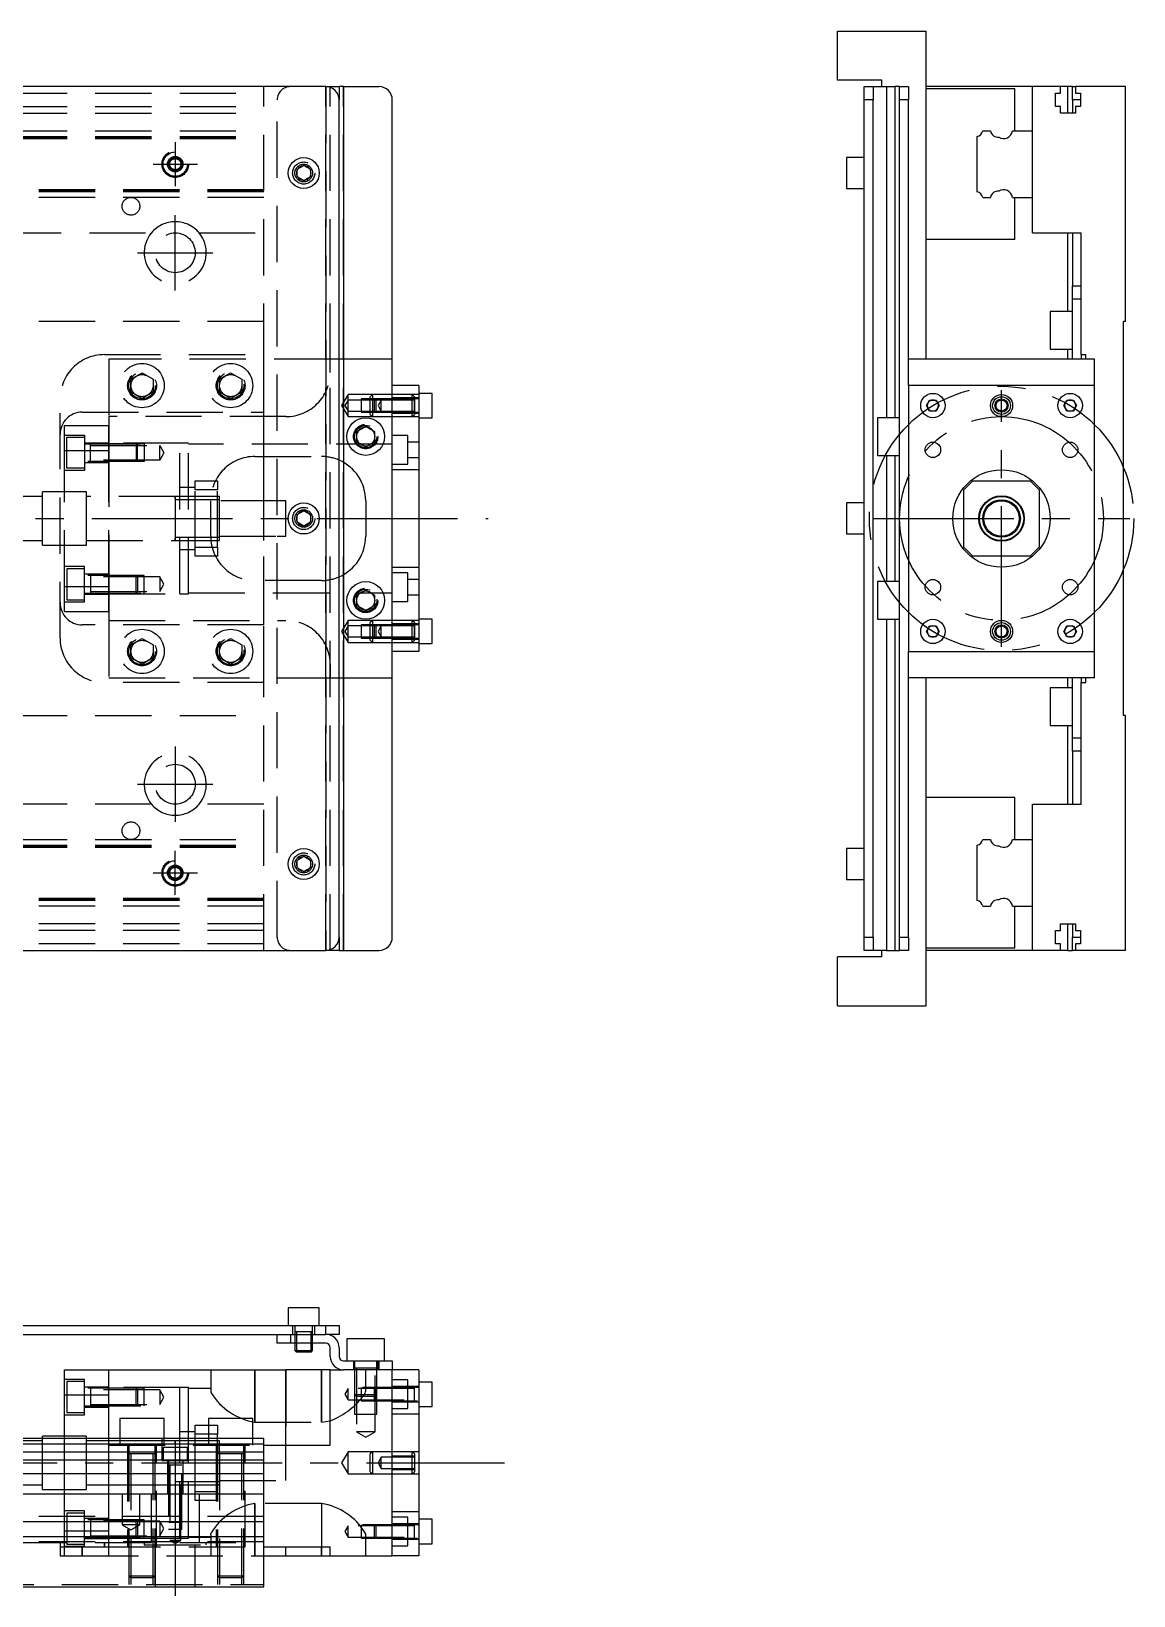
# Model space of a CAD drawing. Extents: x -28 to 613, y -275 to 112.
# Drawn here: x 364.5 to 613.4, y -243.2 to 110 of the extents above; entities that cross this region are included whole.
import ezdxf

# ---------------------------------------------------------------- set-up
doc = ezdxf.new("R2010")
doc.units = 0
doc.linetypes.add('CENTER', pattern=[50.8, 31.75, -6.35, 6.35, -6.35])
doc.linetypes.add('DASHED', pattern=[19.05, 12.7, -6.35])
doc.layers.get('0').update_dxf_attribs({"linetype": 'CONTINUOUS'})
doc.layers.add('CENTER', color=1, linetype='CENTER')

msp = doc.modelspace()

# ---------------------------------------------------------------- linework, layer by layer
at = {"color": 7, "linetype": 'CONTINUOUS'}
for p, q in [((546.53, 99), (546.53, 110)), ((546.53, 110), (566.53, 110)), ((566.53, 36), (566.53, 110)), ((556.53, 99), (546.53, 99)), ((556.53, 97.5), (556.53, 99)), ((431, 97.5), (3, 97.5)), ((431, 97.5), (434, 97.5)), ((434, 97.5), (434, 94.5)), ((435, 97.5), (434, 97.5)), ((435, 97.5), (435, -97.5)), ((435, 97.5), (443, 97.5)), ((552.53, 97.5), (554.53, 97.5)), ((552.53, 94.5), (552.53, 97.5)), ((554.53, 97.5), (557.53, 97.5)), ((554.53, 97.5), (554.53, 94.5)), ((557.53, 97.5), (557.53, 22.75)), ((557.53, 97.5), (559.53, 97.5)), ((559.53, 22.75), (559.53, 97.5)), ((560.53, 97.5), (559.53, 97.5)), ((560.53, 97.5), (562.53, 97.5)), ((560.53, 94.5), (560.53, 97.5)), ((562.53, 97.5), (562.53, 94.5)), ((590.53, 97.5), (566.53, 97.5)), ((586.53, 97), (566.53, 97)), ((586.53, 87.5), (586.53, 97)), ((590.53, 87.5), (590.53, 97.5)), ((596.83, 97.5), (590.53, 97.5)), ((595.68, 96), (596.83, 96)), ((595.68, 93), (595.68, 96)), ((598.53, 97.5), (596.83, 97.5)), ((596.83, 96), (596.83, 97.5)), ((598.53, 91.5), (598.53, 97.5)), ((599.53, 97.5), (598.53, 97.5)), ((599.53, 97.5), (600.23, 97.5)), ((599.53, 94.5), (599.53, 97.5)), ((600.23, 97.5), (600.23, 96)), ((611.53, 97.5), (600.23, 97.5)), ((600.23, 96), (601.38, 96)), ((601.38, 96), (601.38, 93)), ((611.53, 44.5), (611.53, 97.5)), ((434, -94.5), (434, 94.5)), ((446, -94.5), (446, 94.5)), ((554.53, 94.5), (552.53, 94.5)), ((552.53, -94.5), (552.53, 94.5)), ((554.53, -94.5), (554.53, 94.5)), ((560.53, -94.5), (560.53, 94.5)), ((562.53, 94.5), (560.53, 94.5)), ((562.53, 36), (562.53, 94.5)), ((596.83, 93), (595.68, 93)), ((596.83, 91.5), (596.83, 93)), ((601.38, 94.5), (599.53, 94.5)), ((599.53, 94.5), (599.53, 91.5)), ((600.23, 93), (600.23, 91.5)), ((601.38, 93), (600.23, 93)), ((600.23, 91.5), (596.83, 91.5)), ((578.03, 73.752272), (578.03, 86.247728)), ((579.282272, 87.5), (581.05668, 87.5)), ((586.007372, 87.5), (590.53, 87.5)), ((590.53, 72.5), (590.53, 87.5)), ((590.53, 72.5), (590.53, 87.5)), ((548.53, 81.5), (548.53, 78)), ((552.53, 81.5), (548.53, 81.5)), ((424.5, 78.866026), (426, 79.73205)), ((424.5, 77.133974), (424.5, 78.866026)), ((426, 79.73205), (427.5, 78.866026)), ((427.5, 78.866026), (427.5, 77.133974)), ((548.53, 78), (548.53, 74.5)), ((426, 76.26795), (424.5, 77.133974)), ((427.5, 77.133974), (426, 76.26795)), ((548.53, 74.5), (552.53, 74.5)), ((579.282272, 72.5), (581.05668, 72.5)), ((586.007372, 72.5), (590.53, 72.5)), ((586.53, 63), (586.53, 72.5)), ((590.53, 64.5), (590.53, 72.5)), ((590.53, 64.5), (601.53, 64.5)), ((598.53, 46.75), (598.53, 64.5)), ((599.53, 64.5), (599.53, 52.5)), ((601.53, 37), (601.53, 64.5)), ((586.53, 63), (566.53, 63)), ((599.53, 52.5), (601.53, 52.5)), ((599.53, 49.5), (599.53, 52.5)), ((601.53, 49.5), (599.53, 49.5)), ((599.53, 36), (599.53, 49.5)), ((594.53, 46.75), (594.53, 42.5)), ((599.53, 46.75), (594.53, 46.75)), ((594.53, 42.5), (594.53, 38.25)), ((611.03, -44.5), (611.03, 44.5)), ((611.53, 44.5), (611.03, 44.5)), ((446, -36), (446, 36)), ((562.53, 30), (562.53, 36)), ((604.53, 36), (562.53, 36)), ((562.53, 30), (562.53, 36)), ((594.53, 38.25), (599.53, 38.25)), ((598.53, 36), (598.53, 38.25)), ((601.53, 37), (602.53, 37)), ((601.53, 37), (601.53, 36)), ((602.53, 36), (602.53, 37)), ((604.53, 30), (604.53, 36)), ((452, 30), (446, 30)), ((452, 30), (452, -30)), ((562.53, 30), (562.53, -30)), ((604.53, 30), (562.53, 30)), ((604.53, -30), (604.53, 30)), ((455, 28.25), (452, 28.25)), ((455, 22.75), (455, 28.25)), ((566.586624, 25.5), (567.308312, 26.75)), ((567.308312, 24.25), (566.586624, 25.5)), ((567.308312, 26.75), (568.751688, 26.75)), ((568.751688, 26.75), (569.473376, 25.5)), ((569.473376, 25.5), (568.751688, 24.25)), ((597.586624, 25.5), (598.308312, 26.75)), ((598.308312, 24.25), (597.586624, 25.5)), ((598.308312, 26.75), (599.751688, 26.75)), ((599.751688, 26.75), (600.473376, 25.5)), ((600.473376, 25.5), (599.751688, 24.25)), ((451, 23.999994), (451, 24.00051)), ((452, 22.75), (455, 22.75)), ((555.53, 22.75), (555.53, 18.5)), ((560.53, 22.75), (555.53, 22.75)), ((568.751688, 24.25), (567.308312, 24.25)), ((599.751688, 24.25), (598.308312, 24.25)), ((438, 19.6547), (440, 20.809402)), ((438, 17.3453), (438, 19.6547)), ((440, 20.809402), (442, 19.6547)), ((442, 19.6547), (442, 17.3453)), ((555.53, 18.5), (555.53, 14.25)), ((440, 16.190598), (438, 17.3453)), ((442, 17.3453), (440, 16.190598)), ((555.53, 14.25), (560.53, 14.25)), ((557.53, 14.25), (557.53, -14.25)), ((559.53, -14.25), (559.53, 14.25)), ((577.03, 8.5), (575.03, 6.5)), ((577.03, 8.5), (590.03, 8.5)), ((592.03, 6.5), (590.03, 8.5)), ((575.03, -6.5), (575.03, 6.5)), ((592.03, 6.5), (592.03, -6.5)), ((424.5, 0.866026), (426, 1.73205)), ((424.5, -0.866026), (424.5, 0.866026)), ((426, 1.73205), (427.5, 0.866026)), ((427.5, 0.866026), (427.5, -0.866026)), ((548.53, 3.5), (548.53, 0)), ((552.53, 3.5), (548.53, 3.5)), ((548.53, 0), (548.53, -3.5)), ((426, -1.73205), (424.5, -0.866026)), ((427.5, -0.866026), (426, -1.73205)), ((548.53, -3.5), (552.53, -3.5)), ((575.03, -6.5), (577.03, -8.5)), ((590.03, -8.5), (592.03, -6.5)), ((590.03, -8.5), (577.03, -8.5)), ((438, -17.3453), (440, -16.190598)), ((438, -19.6547), (438, -17.3453)), ((440, -16.190598), (442, -17.3453)), ((442, -17.3453), (442, -19.6547)), ((555.53, -14.25), (555.53, -18.5)), ((560.53, -14.25), (555.53, -14.25)), ((440, -20.809402), (438, -19.6547)), ((442, -19.6547), (440, -20.809402)), ((555.53, -18.5), (555.53, -22.75)), ((455, -22.75), (452, -22.75)), ((455, -28.25), (455, -22.75)), ((555.53, -22.75), (560.53, -22.75)), ((557.53, -22.75), (557.53, -97.5)), ((559.53, -97.5), (559.53, -22.75)), ((566.586624, -25.5), (567.308312, -24.25)), ((567.308312, -24.25), (568.751688, -24.25)), ((568.751688, -24.25), (569.473376, -25.5)), ((597.586624, -25.5), (598.308312, -24.25)), ((598.308312, -24.25), (599.751688, -24.25)), ((599.751688, -24.25), (600.473376, -25.5)), ((451, -27.000006), (451, -26.99949)), ((452, -28.25), (455, -28.25)), ((567.308312, -26.75), (566.586624, -25.5)), ((568.751688, -26.75), (567.308312, -26.75)), ((569.473376, -25.5), (568.751688, -26.75)), ((598.308312, -26.75), (597.586624, -25.5)), ((599.751688, -26.75), (598.308312, -26.75)), ((600.473376, -25.5), (599.751688, -26.75)), ((452, -30), (446, -30)), ((562.53, -36), (562.53, -30)), ((562.53, -30), (604.53, -30)), ((562.53, -36), (562.53, -30)), ((604.53, -36), (604.53, -30)), ((562.53, -94.5), (562.53, -36)), ((604.53, -36), (562.53, -36)), ((566.53, -110), (566.53, -36)), ((594.53, -38.25), (594.53, -42.5)), ((599.53, -38.25), (594.53, -38.25)), ((598.53, -38.25), (598.53, -36)), ((599.53, -49.5), (599.53, -36)), ((601.53, -36), (601.53, -37)), ((601.53, -64.5), (601.53, -37)), ((601.53, -37), (602.53, -37)), ((602.53, -37), (602.53, -36)), ((594.53, -42.5), (594.53, -46.75)), ((611.53, -44.5), (611.03, -44.5)), ((611.53, -97.5), (611.53, -44.5)), ((594.53, -46.75), (599.53, -46.75)), ((598.53, -64.5), (598.53, -46.75)), ((599.53, -49.5), (601.53, -49.5)), ((599.53, -52.5), (599.53, -49.5)), ((601.53, -52.5), (599.53, -52.5)), ((599.53, -52.5), (599.53, -64.5)), ((586.53, -63), (566.53, -63)), ((586.53, -72.5), (586.53, -63)), ((590.53, -72.5), (590.53, -64.5)), ((590.53, -64.5), (601.53, -64.5)), ((578.03, -86.247728), (578.03, -73.752272)), ((579.282272, -72.5), (581.05668, -72.5)), ((586.007372, -72.5), (590.53, -72.5)), ((590.53, -87.5), (590.53, -72.5)), ((590.53, -87.5), (590.53, -72.5)), ((424.5, -77.133974), (426, -76.26795)), ((424.5, -78.866026), (424.5, -77.133974)), ((426, -76.26795), (427.5, -77.133974)), ((427.5, -77.133974), (427.5, -78.866026)), ((548.53, -74.5), (548.53, -78)), ((552.53, -74.5), (548.53, -74.5)), ((426, -79.73205), (424.5, -78.866026)), ((427.5, -78.866026), (426, -79.73205)), ((548.53, -78), (548.53, -81.5)), ((548.53, -81.5), (552.53, -81.5)), ((579.282272, -87.5), (581.05668, -87.5)), ((586.007372, -87.5), (590.53, -87.5)), ((586.53, -97), (586.53, -87.5)), ((590.53, -97.5), (590.53, -87.5)), ((596.83, -91.5), (600.23, -91.5)), ((596.83, -93), (596.83, -91.5)), ((598.53, -97.5), (598.53, -91.5)), ((599.53, -91.5), (599.53, -94.5)), ((600.23, -91.5), (600.23, -93)), ((434, -94.5), (434, -97.5)), ((552.53, -94.5), (554.53, -94.5)), ((552.53, -97.5), (552.53, -94.5)), ((554.53, -94.5), (554.53, -97.5)), ((560.53, -94.5), (562.53, -94.5)), ((560.53, -97.5), (560.53, -94.5)), ((562.53, -94.5), (562.53, -97.5)), ((595.68, -93), (596.83, -93)), ((595.68, -96), (595.68, -93)), ((599.53, -94.5), (601.38, -94.5)), ((599.53, -97.5), (599.53, -94.5)), ((600.23, -93), (601.38, -93)), ((601.38, -93), (601.38, -96)), ((3, -97.5), (431, -97.5)), ((434, -97.5), (431, -97.5)), ((434, -97.5), (435, -97.5)), ((435, -97.5), (443, -97.5)), ((554.53, -97.5), (552.53, -97.5)), ((557.53, -97.5), (554.53, -97.5)), ((556.53, -99), (556.53, -97.5)), ((557.53, -97.5), (559.53, -97.5)), ((559.53, -97.5), (560.53, -97.5)), ((562.53, -97.5), (560.53, -97.5)), ((586.53, -97), (566.53, -97)), ((590.53, -97.5), (566.53, -97.5)), ((596.83, -97.5), (590.53, -97.5)), ((596.83, -96), (595.68, -96)), ((596.83, -97.5), (596.83, -96)), ((598.53, -97.5), (596.83, -97.5)), ((598.53, -97.5), (599.53, -97.5)), ((600.23, -97.5), (599.53, -97.5)), ((600.23, -96), (600.23, -97.5)), ((601.38, -96), (600.23, -96)), ((611.53, -97.5), (600.23, -97.5)), ((546.53, -110), (546.53, -99)), ((556.53, -99), (546.53, -99)), ((546.53, -110), (566.53, -110)), ((429.5, -178.21), (422.5, -178.21)), ((422.5, -178.21), (422.5, -182.21)), ((429.5, -182.21), (429.5, -178.21)), ((292, -182.21), (431, -182.21)), ((431, -184.21), (431, -182.21)), ((431, -182.21), (434, -182.21)), ((434, -182.21), (434, -184.21)), ((292, -184.21), (423, -184.21)), ((420, -186.21), (420, -184.21)), ((423, -186.21), (420, -186.21)), ((423, -184.21), (423, -186.21)), ((423, -184.21), (431, -184.21)), ((423, -184.21), (431, -184.21)), ((431, -186.21), (423, -186.21)), ((424, -186.21), (424, -187.86)), ((424.35, -186.21), (424.35, -188.21)), ((427.65, -188.21), (427.65, -186.21)), ((428, -187.86), (428, -186.21)), ((434, -184.21), (431, -184.21)), ((444.25, -185.21), (435.75, -185.21)), ((435.75, -185.21), (435.75, -190.21)), ((444.25, -190.21), (444.25, -185.21)), ((424, -187.86), (428, -187.86)), ((424, -187.86), (424.35, -188.21)), ((427.65, -188.21), (424.35, -188.21)), ((427.65, -188.21), (428, -187.86)), ((432, -189.21), (432, -187.21)), ((434, -187.21), (434, -189.21)), ((435, -190.21), (443, -190.21)), ((443, -192.21), (443, -190.21)), ((443, -190.21), (446, -190.21)), ((446, -190.21), (446, -192.21)), ((372, -197.88029), (372, -192.21)), ((372, -192.21), (382, -192.21)), ((382, -192.21), (422, -192.21)), ((382, -207.71), (382, -192.21)), ((422, -209.21), (422, -192.21)), ((432, -192.21), (422, -192.21)), ((432, -209.21), (432, -192.21)), ((432, -192.21), (435, -192.21)), ((443, -192.21), (435, -192.21)), ((446, -192.21), (443, -192.21)), ((452, -192.21), (446, -192.21)), ((446, -234.21), (446, -192.21)), ((452, -192.21), (452, -234.21)), ((455, -194.96), (452, -194.96)), ((455, -200.46), (455, -194.96)), ((372, -207.71), (372, -197.88029)), ((372, -197.88029), (382, -197.88029)), ((452, -200.46), (455, -200.46)), ((394.5, -203.21), (384.5, -203.21)), ((384.5, -203.21), (384.5, -207.71)), ((394.5, -207.71), (394.5, -203.21)), ((414.5, -203.21), (404.5, -203.21)), ((404.5, -203.21), (404.5, -207.71)), ((414.5, -207.71), (414.5, -203.21)), ((417, -207.71), (285.5, -207.71)), ((367, -207.71), (367, -207.21)), ((372, -207.21), (367, -207.21)), ((397, -208.209994), (397, -209.21)), ((417, -241.21), (417, -207.71)), ((417, -208.962272), (285.5, -208.962272)), ((285.5, -210.73668), (417, -210.73668)), ((398, -208.96), (397, -208.96)), ((397, -209.21), (397, -209.71)), ((397, -209.71), (397, -212.71)), ((401.5, -208.96), (398, -208.96)), ((404.5, -208.96), (401.5, -208.96)), ((406.5, -208.96), (404.5, -208.96)), ((407, -208.96), (406.5, -208.96)), ((417, -209.21), (432, -209.21)), ((417, -212.633076), (285.5, -212.633076)), ((397, -212.71), (397, -213.410038)), ((397, -213.410038), (397, -218.210006)), ((417, -215.687372), (285.5, -215.687372)), ((397, -217.46), (407, -217.46)), ((17, -220.21), (417, -220.21)), ((455, -225.96), (452, -225.96)), ((455, -231.46), (455, -225.96)), ((417, -226.51), (17, -226.51)), ((417, -229.91), (17, -229.91)), ((417, -232.21), (432, -232.21)), ((422, -234.21), (422, -232.21)), ((432, -234.21), (432, -232.21)), ((452, -231.46), (455, -231.46)), ((417, -234.21), (422, -234.21)), ((422, -234.21), (432, -234.21)), ((432, -234.21), (446, -234.21)), ((452, -234.21), (446, -234.21)), ((17, -241.21), (417, -241.21))]:
    msp.add_line(p, q, dxfattribs=at)
at = {"color": 3, "linetype": 'DASHED'}
for p, q in [((17, 96), (417, 96)), ((417, -97.5), (417, 97.5)), ((431, -97.5), (431, 97.5)), ((431, 97.5), (431, -97.5)), ((432, -97.5), (432, 97.5)), ((435, -97.5), (435, 97.5)), ((17, 93), (417, 93)), ((420, -94.5), (420, 94.5)), ((17, 91.5), (417, 91.5)), ((17, 87.5), (417, 87.5)), ((17, 86.247728), (417, 86.247728)), ((17, 86.1147), (417, 86.1147)), ((17, 86.1), (417, 86.1)), ((17, 85.8), (417, 85.8)), ((395.75, 80.721688), (397, 81.443376)), ((397, 81.443376), (398.25, 80.721688)), ((395.75, 79.278312), (395.75, 80.721688)), ((397, 78.556624), (395.75, 79.278312)), ((398.25, 79.278312), (397, 78.556624)), ((398.25, 80.721688), (398.25, 79.278312)), ((398.477374, 80.25955), (398.5, 80)), ((427.973226, 78.326156), (428, 78)), ((417, 74.2), (17, 74.2)), ((417, 73.9), (17, 73.9)), ((417, 73.8853), (17, 73.8853)), ((417, 73.752272), (17, 73.752272)), ((417, 72.5), (17, 72.5)), ((282.361902, 64.5), (391.638098, 64.5)), ((402.361902, 64.5), (417, 64.5)), ((417, 44.5), (17, 44.5)), ((381, 37), (417, 37)), ((382, 36), (382, 23)), ((432, 36), (382, 36)), ((417, 24), (417, 37)), ((434, 36), (432, 36)), ((432, 33), (432, 36)), ((446, 36), (434, 36)), ((387, 31.443376), (389.5, 32.886752)), ((389.5, 32.886752), (392, 31.443376)), ((407, 31.443376), (409.5, 32.886752)), ((409.5, 32.886752), (412, 31.443376)), ((386.5, 30), (386.520026, 30.346056)), ((387, 28.556624), (387, 31.443376)), ((389.5, 27.113248), (387, 28.556624)), ((392, 28.556624), (389.5, 27.113248)), ((392, 31.443376), (392, 28.556624)), ((407, 28.556624), (407, 31.443376)), ((409.5, 27.113248), (407, 28.556624)), ((412, 28.556624), (409.5, 27.113248)), ((412, 31.443376), (412, 28.556624)), ((412.477798, 30.364306), (412.5, 30)), ((371, -27), (371, 27)), ((436, 28), (434.556624, 25.5)), ((434.556624, 25.5), (436, 23)), ((436, 26.75), (435.278312, 25.5)), ((435.278312, 25.5), (436, 24.25)), ((436, 26.75), (436, 28)), ((441.5, 28), (436, 28)), ((436, 24.25), (436, 26.75)), ((439, 26.75), (436, 26.75)), ((439, 26.999994), (439, 24.000006)), ((442.249994, 26.999994), (439, 26.999994)), ((442, 26.75), (439, 26.75)), ((441.5, 28), (441, 27.5)), ((441, 26.999994), (441, 27.5)), ((441, 24.000006), (441, 26.999994)), ((441.5, 28), (441.5, 26.999994)), ((446, 28), (441.5, 28)), ((441.5, 26.999994), (441.5, 24.000006)), ((442.25, 27), (442, 26.75)), ((442, 24.25), (442, 26.75)), ((446, 26.75), (442, 26.75)), ((446, 26.999994), (442.249994, 26.999994)), ((442.25, 27), (442.25, 24)), ((446, 27), (442.25, 27)), ((443.5, 26.75), (442.778312, 25.5)), ((442.778312, 25.5), (443.5, 24.25)), ((443.5, 24.25), (443.5, 26.75)), ((450.5, 28), (446, 28)), ((452, 27.25), (446, 27.25)), ((451, 27), (446, 27)), ((451, 26.75), (446, 26.75)), ((450.5, 27), (450.5, 28)), ((451, 27.5), (450.5, 28)), ((452, 28), (450.5, 28)), ((450.5, 26.75), (450.5, 27)), ((450.5, 24.25), (450.5, 26.75)), ((451, 27), (450.995, 27)), ((451, 27.5), (451, 27.140536)), ((451, 27.140536), (451, 27)), ((451, 26.875392), (451, 27)), ((451, 27), (451, 26.875392)), ((452, 27), (451, 27)), ((451.005, 27), (451, 27)), ((451, 24.124608), (451, 26.875392)), ((451, 26.875392), (451, 25.498804)), ((451, 25.498804), (451, 24.124608)), ((376, 24), (417, 24)), ((422, 23), (382, 23)), ((382, 23), (382, 15.32971)), ((417, 4), (417, 24)), ((436, 23), (436, 24.25)), ((436, 24.25), (439, 24.25)), ((436, 23), (441.5, 23)), ((439, 24.25), (442, 24.25)), ((439, 24.000006), (442.249994, 24.000006)), ((441, 23.5), (441, 24.000006)), ((441, 23.5), (441.5, 23)), ((441.5, 24.000006), (441.5, 23)), ((441.5, 23), (446, 23)), ((442, 24.25), (446, 24.25)), ((442, 24.25), (442.25, 24)), ((442.249994, 24.000006), (446, 24.000006)), ((442.25, 24), (446, 24)), ((446, 24.25), (451, 24.25)), ((446, 24), (451, 24)), ((446, 23.75), (452, 23.75)), ((446, 23), (450.5, 23)), ((450.5, 24), (450.5, 24.25)), ((450.5, 23), (450.5, 24)), ((450.5, 23), (451, 23.5)), ((450.5, 23), (452, 23)), ((450.995, 24), (451, 24)), ((451, 24), (451, 24.124608)), ((451, 24.124608), (451, 24)), ((451, 24), (451, 23.859464)), ((451, 24), (452, 24)), ((451, 24), (451.005, 24)), ((451, 23.859464), (451, 23.5)), ((372, 21), (382, 21)), ((372, 15.32971), (372, 21)), ((372, 18.849242), (376.5, 18.849242)), ((372.5, 11.349242), (372.5, 18.349242)), ((372.5, 18.349242), (376.5, 18.349242)), ((376.5, 18.849242), (376.5, 10.849242)), ((382, 15.32971), (382, 21)), ((437.5, 18.5), (437.52689, 18.865682)), ((449.5, 18.75), (446, 18.75)), ((449.5, 12.25), (449.5, 18.75)), ((372, 15.32971), (382, 15.32971)), ((372, -15.32971), (372, 15.32971)), ((376.5, 17.099242), (382, 17.099242)), ((376.5, 16.849238), (390, 16.849238)), ((377.9, 12.849238), (377.9, 16.849248)), ((377.9, 16.499242), (393.5, 16.499242)), ((398, 17), (382, 17)), ((398, 17), (382, 17)), ((388.15, 16.849238), (382, 16.849238)), ((382, -15.32971), (382, 15.32971)), ((382, 15.32971), (382, -15.32971)), ((388.15, 16.849242), (388.15, 12.849242)), ((388.15, 16.849242), (388.5, 16.499242)), ((390, 16.849238), (388.15, 16.849238)), ((388.5, 13.199242), (388.5, 16.499242)), ((390, 16.849238), (390, 12.849248)), ((393.5, 13.199242), (393.5, 16.499242)), ((393.5, 16.499242), (394.452628, 14.849242)), ((394.452628, 14.849242), (393.5, 13.199242)), ((398, -17), (398, 17)), ((400, 17), (398, 17)), ((400, -17), (400, 17)), ((446, 16.75), (400, 16.75)), ((452, 17.25), (449.5, 17.25)), ((376.5, 10.849242), (372, 10.849242)), ((376.5, 11.349242), (372.5, 11.349242)), ((390, 12.849248), (376.5, 12.849248)), ((382, 12.599242), (376.5, 12.599242)), ((393.5, 13.199242), (377.9, 13.199242)), ((388.5, 13.199242), (388.15, 12.849242)), ((415, 14), (430, 14)), ((446, 12.25), (449.5, 12.25)), ((452, 11), (446, 11)), ((449.5, 13.75), (452, 13.75)), ((401.5, 8.5), (406.5, 8.5)), ((401.5, 6.5), (401.5, 8.5)), ((406.5, 8.5), (406.5, 6.5)), ((367, 5), (362, 5)), ((367, -6), (367, 6)), ((377, 6), (367, 6)), ((377, -6), (377, 6)), ((377, -6), (377, 6)), ((397.005, 5), (377, 5)), ((396.995, 5), (377, 5)), ((406.5, 5), (396.995, 5)), ((397.005, 5), (396.995, 5)), ((397, 5.000006), (397, -5.000006)), ((397, 5.000006), (397, -5.000006)), ((397, 4.43509), (397, 5)), ((397, 5), (397, 4.435078)), ((397, 4.435078), (397, -4.43509)), ((407, 4.25), (397, 4.25)), ((406.5, 5), (397.005, 5)), ((401.5, 7), (398, 7)), ((406.5, 6.5), (401.5, 6.5)), ((401.5, -6.5), (401.5, 6.5)), ((405, -4), (405, 4)), ((406.5, -6.5), (406.5, 6.5)), ((407, 5), (406.5, 5)), ((407, -5), (407, 5)), ((420, 4), (407, 4)), ((417, -4), (417, 4)), ((422, 4), (420, 4)), ((422, -4), (422, 4)), ((440, 4), (440, -4)), ((427.973226, 0.326156), (428, 0)), ((362, -5), (367, -5)), ((367, -6), (377, -6)), ((377, -5), (397.005, -5)), ((377, -5), (396.995, -5)), ((396.995, -5), (406.5, -5)), ((396.995, -5), (397.005, -5)), ((397, -4.25), (407, -4.25)), ((397, -5), (397, -4.435078)), ((397, -4.43509), (397, -5)), ((397.005, -5), (406.5, -5)), ((398, -7), (401.5, -7)), ((401.5, -6.5), (406.5, -6.5)), ((401.5, -8.5), (401.5, -6.5)), ((406.5, -5), (407, -5)), ((406.5, -6.5), (406.5, -8.5)), ((407, -4), (420, -4)), ((417, -24), (417, -4)), ((420, -4), (422, -4)), ((406.5, -8.5), (401.5, -8.5)), ((376.5, -10.849242), (372, -10.849242)), ((372.5, -11.349242), (372.5, -18.349242)), ((376.5, -11.349242), (372.5, -11.349242)), ((376.5, -18.849242), (376.5, -10.849242)), ((382, -12.599242), (376.5, -12.599242)), ((390, -12.849248), (376.5, -12.849248)), ((377.9, -12.849238), (377.9, -16.849248)), ((393.5, -13.199242), (377.9, -13.199242)), ((388.15, -16.849242), (388.15, -12.849242)), ((388.5, -13.199242), (388.15, -12.849242)), ((388.5, -13.199242), (388.5, -16.499242)), ((390, -16.849238), (390, -12.849248)), ((393.5, -13.199242), (393.5, -16.499242)), ((394.452628, -14.849242), (393.5, -13.199242)), ((430, -14), (415, -14)), ((446, -11), (452, -11)), ((449.5, -12.25), (446, -12.25)), ((449.5, -18.75), (449.5, -12.25)), ((452, -13.75), (449.5, -13.75)), ((372, -15.32971), (382, -15.32971)), ((372, -21), (372, -15.32971)), ((376.5, -16.849238), (390, -16.849238)), ((376.5, -17.099242), (382, -17.099242)), ((377.9, -16.499242), (393.5, -16.499242)), ((382, -21), (382, -15.32971)), ((382, -15.32971), (382, -23)), ((382, -17), (398, -17)), ((382, -17), (398, -17)), ((388.15, -16.849242), (388.5, -16.499242)), ((393.5, -16.499242), (394.452628, -14.849242)), ((398, -17), (400, -17)), ((400, -16.75), (446, -16.75)), ((449.5, -17.25), (452, -17.25)), ((372, -18.849242), (376.5, -18.849242)), ((372, -21), (382, -21)), ((372.5, -18.349242), (376.5, -18.349242)), ((442.483582, -18.213962), (442.5, -18.5)), ((446, -18.75), (449.5, -18.75)), ((417, -24), (376, -24)), ((382, -23), (422, -23)), ((382, -23), (382, -36)), ((417, -37), (417, -24)), ((436, -23), (434.556624, -25.5)), ((436, -24.25), (435.278312, -25.5)), ((436, -24.25), (436, -23)), ((441.5, -23), (436, -23)), ((436, -26.75), (436, -24.25)), ((439, -24.25), (436, -24.25)), ((439, -24.000006), (439, -26.999994)), ((442.249994, -24.000006), (439, -24.000006)), ((442, -24.25), (439, -24.25)), ((441.5, -23), (441, -23.5)), ((441, -24.000006), (441, -23.5)), ((441, -26.999994), (441, -24.000006)), ((441.5, -23), (441.5, -24.000006)), ((446, -23), (441.5, -23)), ((441.5, -24.000006), (441.5, -26.999994)), ((442.25, -24), (442, -24.25)), ((442, -26.75), (442, -24.25)), ((446, -24.25), (442, -24.25)), ((446, -24.000006), (442.249994, -24.000006)), ((442.25, -24), (442.25, -27)), ((446, -24), (442.25, -24)), ((443.5, -24.25), (442.778312, -25.5)), ((443.5, -26.75), (443.5, -24.25)), ((450.5, -23), (446, -23)), ((452, -23.75), (446, -23.75)), ((451, -24), (446, -24)), ((451, -24.25), (446, -24.25)), ((450.5, -24), (450.5, -23)), ((451, -23.5), (450.5, -23)), ((452, -23), (450.5, -23)), ((450.5, -24.25), (450.5, -24)), ((450.5, -26.75), (450.5, -24.25)), ((451, -24), (450.995, -24)), ((451, -23.5), (451, -23.859464)), ((451, -23.859464), (451, -24)), ((451, -24.124608), (451, -24)), ((451, -24), (451, -24.124608)), ((451.005, -24), (451, -24)), ((452, -24), (451, -24)), ((451, -26.875392), (451, -24.124608)), ((451, -24.124608), (451, -25.501196)), ((387, -28.556624), (389.5, -27.113248)), ((389.5, -27.113248), (392, -28.556624)), ((407, -28.556624), (409.5, -27.113248)), ((409.5, -27.113248), (412, -28.556624)), ((434.556624, -25.5), (436, -28)), ((435.278312, -25.5), (436, -26.75)), ((436, -28), (436, -26.75)), ((436, -26.75), (439, -26.75)), ((436, -28), (441.5, -28)), ((439, -26.75), (442, -26.75)), ((439, -26.999994), (442.249994, -26.999994)), ((441, -27.5), (441, -26.999994)), ((441, -27.5), (441.5, -28)), ((441.5, -26.999994), (441.5, -28)), ((441.5, -28), (446, -28)), ((442, -26.75), (446, -26.75)), ((442, -26.75), (442.25, -27)), ((442.249994, -26.999994), (446, -26.999994)), ((442.25, -27), (446, -27)), ((442.778312, -25.5), (443.5, -26.75)), ((446, -26.75), (451, -26.75)), ((446, -27), (451, -27)), ((446, -27.25), (452, -27.25)), ((446, -28), (450.5, -28)), ((450.5, -27), (450.5, -26.75)), ((450.5, -28), (450.5, -27)), ((450.5, -28), (451, -27.5)), ((450.5, -28), (452, -28)), ((450.995, -27), (451, -27)), ((451, -25.501196), (451, -26.875392)), ((451, -27), (451, -26.875392)), ((451, -26.875392), (451, -27)), ((451, -27), (451, -27.140536)), ((451, -27), (451.005, -27)), ((451, -27), (452, -27)), ((451, -27.140536), (451, -27.5)), ((386.5, -30), (386.520026, -29.653944)), ((387, -31.443376), (387, -28.556624)), ((389.5, -32.886752), (387, -31.443376)), ((392, -31.443376), (389.5, -32.886752)), ((392, -28.556624), (392, -31.443376)), ((407, -31.443376), (407, -28.556624)), ((409.5, -32.886752), (407, -31.443376)), ((412, -31.443376), (409.5, -32.886752)), ((412, -28.556624), (412, -31.443376)), ((412.477798, -29.635694), (412.5, -30)), ((432, -33), (432, -36)), ((417, -37), (381, -37)), ((382, -36), (432, -36)), ((432, -36), (434, -36)), ((434, -36), (446, -36)), ((17, -44.5), (417, -44.5)), ((391.638098, -64.5), (282.361902, -64.5)), ((417, -64.5), (402.361902, -64.5)), ((17, -72.5), (417, -72.5)), ((17, -73.752272), (417, -73.752272)), ((17, -73.8853), (417, -73.8853)), ((17, -73.9), (417, -73.9)), ((417, -73.752272), (417, -72.5)), ((17, -74.2), (417, -74.2)), ((427.973226, -77.673844), (428, -78)), ((395.5, -80), (395.516134, -79.78059)), ((395.75, -79.278312), (397, -78.556624)), ((395.75, -80.721688), (395.75, -79.278312)), ((397, -81.443376), (395.75, -80.721688)), ((397, -78.556624), (398.25, -79.278312)), ((398.25, -80.721688), (397, -81.443376)), ((398.25, -79.278312), (398.25, -80.721688)), ((417, -85.8), (17, -85.8)), ((417, -86.1), (17, -86.1)), ((417, -86.1147), (17, -86.1147)), ((417, -86.247728), (17, -86.247728)), ((417, -87.5), (17, -87.5)), ((417, -91.5), (17, -91.5)), ((417, -93), (17, -93)), ((417, -96), (17, -96)), ((423.5, -182.21), (423.5, -184.21)), ((428.000006, -183.61), (423.999994, -183.61)), ((428.000006, -183.61), (423.999994, -183.61)), ((424, -182.21), (424, -186.21)), ((424.35, -183.61), (424.35, -186.21)), ((427.65, -186.21), (427.65, -183.61)), ((428, -186.21), (428, -182.21)), ((428.5, -184.21), (428.5, -182.21)), ((420, -184.21), (423, -184.21)), ((424.000006, -184.21), (424.000006, -186.21)), ((427.999994, -186.21), (427.999994, -184.21)), ((437.25, -190.21), (437.25, -192.21)), ((437.500006, -190.21), (437.500006, -202.21)), ((442.499994, -202.21), (442.499994, -190.21)), ((442.75, -192.21), (442.75, -190.21)), ((405, -192.21), (405, -196.944622)), ((415, -204.014212), (415, -192.21)), ((415, -192.21), (415, -204.014212)), ((422, -192.21), (422, -209.21)), ((430, -192.21), (430, -204.014212)), ((430, -204.014212), (430, -192.21)), ((442.500006, -191.81), (437.499994, -191.81)), ((437.9, -191.81), (437.9, -206.21)), ((440, -196.944622), (440, -192.21)), ((442.1, -206.21), (442.1, -191.81)), ((376.5, -194.360758), (372, -194.360758)), ((372.5, -194.860758), (372.5, -198.360758)), ((376.5, -194.860758), (372.5, -194.860758)), ((376.5, -202.360758), (376.5, -194.360758)), ((382, -196.110758), (376.5, -196.110758)), ((390, -196.360762), (376.5, -196.360762)), ((377.9, -196.360752), (377.9, -200.360762)), ((377.9, -196.360752), (377.9, -200.360762)), ((393.5, -196.710758), (377.9, -196.710758)), ((398, -196.21), (382, -196.21)), ((388.15, -198.360758), (388.15, -196.360758)), ((388.5, -196.710758), (388.15, -196.360758)), ((388.5, -196.710758), (388.5, -198.360758)), ((390, -200.360752), (390, -196.360762)), ((393.5, -196.710758), (393.5, -198.360758)), ((394.452628, -198.360758), (393.5, -196.710758)), ((398, -207.71), (398, -196.21)), ((400, -196.21), (398, -196.21)), ((400, -207.71), (400, -196.21)), ((405, -196.46), (400, -196.46)), ((405, -196.944622), (405.03311, -197.166202)), ((405.03311, -197.166202), (405.13006, -197.42654)), ((436, -196.46), (435.278312, -197.71)), ((435.278312, -197.71), (436, -198.96)), ((436, -198.96), (436, -196.46)), ((451, -196.46), (436, -196.46)), ((439, -196.210006), (439, -199.209994)), ((452, -196.210006), (439, -196.210006)), ((439.840926, -197.487602), (439.9594, -197.192522)), ((439.9594, -197.192522), (440, -196.944622)), ((442.25, -196.21), (442, -196.46)), ((442, -198.96), (442, -196.46)), ((442.25, -196.21), (442.25, -199.21)), ((449.5, -194.46), (446, -194.46)), ((452, -195.96), (446, -195.96)), ((449.5, -200.96), (449.5, -194.46)), ((451, -199.210006), (451, -196.209994)), ((372.5, -198.360758), (372.5, -201.860758)), ((376.5, -200.360752), (390, -200.360752)), ((376.5, -200.610758), (382, -200.610758)), ((377.9, -200.010758), (393.5, -200.010758)), ((388.15, -200.360758), (388.15, -198.360758)), ((388.15, -200.360758), (388.5, -200.010758)), ((388.5, -198.360758), (388.5, -200.010758)), ((393.5, -198.360758), (393.5, -200.010758)), ((393.5, -200.010758), (394.452628, -198.360758)), ((436, -198.96), (451, -198.96)), ((437.5, -197.81), (442.5, -197.81)), ((437.5, -197.81), (437.9, -198.21)), ((442.1, -198.21), (437.9, -198.21)), ((439, -199.209994), (452, -199.209994)), ((442, -198.96), (442.25, -199.21)), ((442.1, -198.21), (442.5, -197.81)), ((446, -199.46), (452, -199.46)), ((446, -200.96), (449.5, -200.96)), ((372, -202.360758), (376.5, -202.360758)), ((372.5, -201.860758), (376.5, -201.860758)), ((401.5, -204.71), (404.5, -204.71)), ((401.5, -206.71), (401.5, -204.71)), ((404.5, -204.71), (406.5, -204.71)), ((406.5, -204.71), (406.5, -206.71)), ((415, -204.014212), (430, -204.014212)), ((430, -204.014212), (432.000156, -203.7137)), ((437.500006, -202.21), (442.499994, -202.21)), ((452, -202.21), (446, -202.21)), ((367, -208.21), (362, -208.21)), ((367, -213.21), (367, -207.71)), ((377, -207.21), (372, -207.21)), ((372, -220.21), (372, -207.71)), ((377, -207.71), (377, -207.21)), ((377, -213.21), (377, -207.71)), ((382, -208.21), (377, -208.21)), ((382, -209.21), (382, -207.71)), ((384.5, -208.21), (382, -208.21)), ((384.5, -207.71), (384.5, -209.21)), ((394.5, -208.21), (384.5, -208.21)), ((394, -207.71), (394, -212.71)), ((394.5, -209.21), (394.5, -207.71)), ((397, -208.21), (394.5, -208.21)), ((397, -208.21), (396.995, -208.21)), ((397, -208.21), (397, -208.774922)), ((397, -208.211002), (397, -208.21)), ((398, -208.21), (397, -208.21)), ((397.005, -208.21), (397, -208.21)), ((397, -208.774038), (397, -208.211002)), ((401.5, -206.21), (398, -206.21)), ((398, -209.21), (398, -207.71)), ((401.5, -208.21), (398, -208.21)), ((400, -212.71), (400, -207.71)), ((404.5, -206.71), (401.5, -206.71)), ((401.5, -207.71), (401.5, -206.71)), ((401.5, -209.21), (401.5, -207.71)), ((404.5, -208.21), (401.5, -208.21)), ((406.5, -206.71), (404.5, -206.71)), ((404.5, -207.71), (404.5, -209.21)), ((406.5, -208.21), (404.5, -208.21)), ((406.5, -207.71), (406.5, -206.71)), ((406.5, -209.21), (406.5, -207.71)), ((407, -208.21), (406.5, -208.21)), ((407, -209.21), (407, -208.21)), ((414.5, -209.21), (414.5, -207.71)), ((440, -206.21), (437.9, -206.21)), ((437.9, -206.21), (440, -207.422436)), ((442.1, -206.21), (440, -206.21)), ((440, -207.422436), (442.1, -206.21)), ((382, -220.21), (382, -209.21)), ((382, -209.21), (417, -209.21)), ((386.25, -209.21), (386.25, -232.21)), ((392.500006, -211.21), (386.499994, -211.21)), ((386.500006, -209.21), (386.500006, -240.71)), ((387, -211.21), (387, -240.71)), ((392, -240.71), (392, -211.21)), ((392.499994, -240.71), (392.499994, -209.21)), ((392.75, -232.21), (392.75, -209.21)), ((399.75, -209.71), (394.25, -209.71)), ((394.25, -209.71), (394.25, -212.71)), ((397, -208.774922), (397, -209.209226)), ((397, -209.209226), (397, -209.609154)), ((397, -211.109918), (397, -212.709894)), ((398, -209.71), (398, -209.21)), ((398, -212.71), (398, -209.71)), ((399.75, -212.71), (399.75, -209.71)), ((401.5, -219.71), (401.5, -209.21)), ((406.25, -209.21), (406.25, -232.21)), ((412.500006, -211.21), (406.499994, -211.21)), ((406.500006, -209.21), (406.500006, -240.71)), ((407, -211.21), (407, -209.21)), ((407, -211.21), (407, -240.71)), ((412, -240.71), (412, -211.21)), ((412.499994, -240.71), (412.499994, -209.21)), ((412.75, -232.21), (412.75, -209.21)), ((422, -213.21), (422, -209.21)), ((436, -210.71), (434.556624, -213.21)), ((436, -215.71), (436, -210.71)), ((441.5, -210.71), (436, -210.71)), ((441.5, -210.71), (441, -211.21)), ((441, -215.21), (441, -211.21)), ((441.5, -210.71), (441.5, -215.71)), ((446, -210.71), (441.5, -210.71)), ((450.5, -210.71), (446, -210.71)), ((451, -211.710006), (446, -211.710006)), ((450.5, -215.71), (450.5, -210.71)), ((451, -211.21), (450.5, -210.71)), ((452, -210.71), (450.5, -210.71)), ((451, -211.21), (451, -215.21)), ((367, -219.21), (367, -213.21)), ((377, -219.21), (377, -213.21)), ((394, -212.71), (400, -212.71)), ((395.25, -212.71), (395.25, -220.21)), ((395.5, -212.71), (395.5, -228.21)), ((398.5, -213.71), (395.5, -213.71)), ((395.75, -213.71), (395.75, -230.71)), ((397, -212.709894), (397, -213.009992)), ((397, -213.009992), (397, -213.410036)), ((397, -213.410036), (397, -217.64509)), ((398, -213.21), (398, -212.71)), ((398, -230.21), (398, -213.21)), ((398.25, -230.71), (398.25, -213.71)), ((398.5, -228.21), (398.5, -212.71)), ((398.5, -213.71), (398.5, -213.705)), ((398.5, -213.715), (398.5, -213.71)), ((398.75, -220.21), (398.75, -212.71)), ((400, -213.21), (400, -212.71)), ((400, -230.21), (400, -213.21)), ((422, -217.21), (422, -213.21)), ((434.556624, -213.21), (436, -215.71)), ((441, -215.21), (441.5, -215.71)), ((443.5, -211.96), (442.778312, -213.21)), ((442.778312, -213.21), (443.5, -214.46)), ((443.5, -214.46), (443.5, -211.96)), ((446, -211.96), (443.5, -211.96)), ((443.5, -214.46), (446, -214.46)), ((451, -211.96), (446, -211.96)), ((446, -214.46), (451, -214.46)), ((446, -214.709994), (451, -214.709994)), ((450.5, -215.71), (451, -215.21)), ((362, -218.21), (367, -218.21)), ((377, -218.21), (382, -218.21)), ((382, -218.21), (386.5, -218.21)), ((386.5, -218.21), (397.005, -218.21)), ((396.995, -218.21), (406.5, -218.21)), ((397, -217.64509), (397, -218.208998)), ((397, -218.208998), (397, -218.21)), ((397.005, -218.21), (406.5, -218.21)), ((406.5, -218.21), (407, -218.21)), ((407, -217.21), (422, -217.21)), ((436, -215.71), (441.5, -215.71)), ((441.5, -215.71), (446, -215.71)), ((446, -215.71), (450.5, -215.71)), ((450.5, -215.71), (452, -215.71)), ((367, -219.21), (372, -219.21)), ((372, -219.21), (377, -219.21)), ((372, -226.51), (372, -220.21)), ((382, -226.51), (382, -220.21)), ((385, -220.21), (385, -227.21)), ((389, -227.21), (389, -220.21)), ((391.638098, -231.21), (391.638098, -220.21)), ((401.5, -219.71), (406.5, -219.71)), ((401.5, -221.71), (401.5, -219.71)), ((406.5, -221.71), (401.5, -221.71)), ((402.361902, -220.21), (402.361902, -231.21)), ((430, -222.405788), (415, -222.405788)), ((415, -234.21), (415, -222.405788)), ((415, -222.405788), (415, -232.21)), ((430, -222.405788), (430, -234.21)), ((417, -225.36), (17, -225.36)), ((376.5, -224.059242), (372, -224.059242)), ((372.5, -224.559242), (372.5, -226.51)), ((376.5, -224.559242), (372.5, -224.559242)), ((376.5, -232.059242), (376.5, -224.059242)), ((382, -225.809242), (376.5, -225.809242)), ((446, -224.21), (452, -224.21)), ((449.5, -225.46), (446, -225.46)), ((449.5, -231.96), (449.5, -225.46)), ((372, -228.53971), (372, -226.51)), ((372, -228.53971), (382, -228.53971)), ((372, -229.91), (372, -228.53971)), ((372.5, -226.51), (372.5, -228.059242)), ((372.5, -228.059242), (372.5, -229.91)), ((390, -226.059248), (376.5, -226.059248)), ((377.9, -226.059238), (377.9, -230.059248)), ((393.5, -226.409242), (377.9, -226.409242)), ((382, -229.91), (382, -226.51)), ((389, -227.21), (385, -227.21)), ((385, -227.21), (387, -228.3647)), ((387, -228.3647), (389, -227.21)), ((388.15, -228.059242), (388.15, -226.059242)), ((388.5, -226.409242), (388.15, -226.059242)), ((388.15, -230.059242), (388.15, -228.059242)), ((388.5, -226.409242), (388.5, -228.059242)), ((388.5, -228.059242), (388.5, -229.709242)), ((390, -230.059238), (390, -226.059248)), ((393.5, -226.409242), (393.5, -228.059242)), ((394.452628, -228.059242), (393.5, -226.409242)), ((393.5, -228.059242), (393.5, -229.709242)), ((393.5, -229.709242), (394.452628, -228.059242)), ((395.5, -226.46), (398.5, -226.46)), ((395.5, -226.46), (395.55, -226.51)), ((395.5, -228.21), (398.5, -228.21)), ((395.500006, -226.460006), (395.500006, -226.51)), ((395.55, -226.51), (395.75, -226.71)), ((398.25, -226.71), (395.75, -226.71)), ((398.25, -226.71), (398.45, -226.51)), ((398.45, -226.51), (398.5, -226.46)), ((398.499994, -226.51), (398.499994, -226.460006)), ((405, -229.475378), (405.03311, -229.253798)), ((405, -229.475378), (405, -234.21)), ((405.03311, -229.253798), (405.13006, -228.99346)), ((436, -227.46), (435.278312, -228.71)), ((435.278312, -228.71), (436, -229.96)), ((436, -229.96), (436, -227.46)), ((451, -227.46), (436, -227.46)), ((439, -227.210006), (439, -230.209994)), ((452, -227.210006), (439, -227.210006)), ((439.96689, -229.253798), (439.86994, -228.99346)), ((440, -229.475378), (439.96689, -229.253798)), ((440, -234.21), (440, -229.475378)), ((442.25, -227.21), (442, -227.46)), ((442, -229.96), (442, -227.46)), ((442.25, -227.21), (442.25, -230.21)), ((452, -226.96), (446, -226.96)), ((451, -230.210006), (451, -227.209994)), ((417, -231.06), (17, -231.06)), ((17, -231.21), (417, -231.21)), ((371, -231.21), (371, -232.21)), ((371, -232.21), (381, -232.21)), ((371, -232.21), (371, -234.21)), ((372, -231.21), (372, -229.91)), ((372, -234.21), (372, -231.21)), ((372, -232.059242), (376.5, -232.059242)), ((372.5, -229.91), (372.5, -231.21)), ((372.5, -231.21), (372.5, -231.559242)), ((372.5, -231.559242), (376.5, -231.559242)), ((376, -234.21), (376, -232.21)), ((376, -232.21), (376, -234.21)), ((376.5, -230.059238), (390, -230.059238)), ((376.5, -230.309242), (382, -230.309242)), ((377.9, -229.709242), (393.5, -229.709242)), ((381, -232.21), (381, -231.21)), ((381, -231.21), (381, -232.21)), ((381, -232.21), (417, -232.21)), ((382, -232.21), (382, -229.91)), ((382, -230.21), (386.5, -230.21)), ((382, -234.21), (382, -232.21)), ((386.5, -230.21), (398, -230.21)), ((388.15, -230.059242), (388.5, -229.709242)), ((390, -231.21), (390, -231.71)), ((390, -231.71), (404, -231.71)), ((392.5, -231.71), (392.5, -241.21)), ((398.25, -230.71), (395.75, -230.71)), ((395.75, -230.71), (397, -231.431688)), ((397, -231.431688), (398.25, -230.71)), ((398, -230.21), (400, -230.21)), ((400, -229.96), (405, -229.96)), ((401.5, -241.21), (401.5, -231.71)), ((404, -231.71), (404, -231.21)), ((415, -232.21), (415, -234.21)), ((430, -234.21), (430, -232.21)), ((436, -229.96), (451, -229.96)), ((439, -230.209994), (452, -230.209994)), ((442, -229.96), (442.25, -230.21)), ((446, -230.46), (452, -230.46)), ((446, -231.96), (449.5, -231.96)), ((371, -234.21), (376, -234.21)), ((376, -234.21), (417, -234.21)), ((386.5, -238.71), (392.5, -238.71)), ((386.5, -238.71), (387, -239.21)), ((392, -239.21), (387, -239.21)), ((392, -239.21), (392.5, -238.71)), ((406.5, -238.71), (412.5, -238.71)), ((406.5, -238.71), (407, -239.21)), ((412, -239.21), (407, -239.21)), ((412, -239.21), (412.5, -238.71)), ((28.499992, -240.71), (417, -240.71))]:
    msp.add_line(p, q, dxfattribs=at)
for centre, radius in [((397, 80), 3), ((397, 80), 2.75), ((397, 80), 1.75), ((397, 80), 1.5), ((397, 80), 1.25), ((426, 78), 2.5), ((426, 78), 2), ((387, 70.5), 2), ((397, 60), 4.5), ((389.5, 30), 5), ((389.5, 30), 3.25), ((389.5, 30), 3), ((389.5, 30), 2.5), ((409.5, 30), 5), ((409.5, 30), 3.25), ((409.5, 30), 3), ((409.5, 30), 2.5), ((440, 18.5), 2.75), ((440, 18.5), 2.5), ((426, 0), 2.5), ((426, 0), 2), ((440, -18.5), 2.75), ((440, -18.5), 2.5), ((389.5, -30), 5), ((389.5, -30), 3.25), ((389.5, -30), 3), ((389.5, -30), 2.5), ((409.5, -30), 5), ((409.5, -30), 3.25), ((409.5, -30), 3), ((409.5, -30), 2.5), ((397, -60), 4.5), ((387, -70.5), 2), ((397, -80), 3), ((397, -80), 2.75), ((426, -78), 2.5), ((426, -78), 2), ((397, -80), 1.75), ((397, -80), 1.5), ((397, -80), 1.25)]:
    msp.add_circle(centre, radius, dxfattribs=at)
at = {"color": 7, "linetype": 'CONTINUOUS'}
for centre, radius in [((426, 78), 3.5), ((568.03, 25.5), 2.75), ((583.53, 25.5), 2.5), ((583.53, 25.5), 2), ((583.53, 25.5), 1.25), ((599.03, 25.5), 2.75), ((440, 18.5), 4.25), ((568.03, 15.5), 1.75), ((599.03, 15.5), 1.75), ((583.53, 0), 11), ((583.53, 0), 5.125), ((583.53, 0), 5), ((583.53, 0), 4.25), ((583.53, 0), 4), ((426, 0), 3.5), ((568.03, -15.5), 1.75), ((599.03, -15.5), 1.75), ((440, -18.5), 4.25), ((568.03, -25.5), 2.75), ((583.53, -25.5), 2.5), ((583.53, -25.5), 2), ((583.53, -25.5), 1.25), ((599.03, -25.5), 2.75), ((426, -78), 3.5)]:
    msp.add_circle(centre, radius, dxfattribs=at)
at = {"color": 3, "linetype": 'CONTINUOUS'}
for centre in [(583.53, 25.5), (583.53, -25.5)]:
    msp.add_circle(centre, 1.5, dxfattribs=at)
at = {"color": 3, "linetype": 'DASHED'}
for centre, radius, start, end in [((423, 94.5), 3, 90, 180), ((397, 60), 7, 139.994799, 40.005201), ((397, 60), 7, 40.005201, 139.994799), ((381, 27), 10, 90, 180), ((422, 33), 10, 270, 0), ((376, 19), 5, 90, 180), ((415, 4), 10, 90, 180), ((430, 4), 10, 66.421822, 90), ((430, 4), 10, 0, 66.421822), ((415, -4), 10, 180, 270), ((430, -4), 10, 293.578178, 0), ((430, -4), 10, 270, 293.578178), ((376, -19), 5, 180, 270), ((422, -33), 10, 0, 90), ((381, -27), 10, 180, 270), ((397, -60), 7, 319.994799, 220.005201), ((397, -60), 7, 220.005201, 319.994799), ((423, -94.5), 3, 180, 270), ((417.201275, -190.028539), 14.157848, 211.50258976, 261.05531002), ((426.046423, -188.165785), 16.648862, 290.9532474, 325.95062329), ((417.201275, -236.391461), 14.157848, 98.94468998, 148.49741024), ((427.798725, -236.391461), 14.157848, 31.50258976, 81.05531002)]:
    msp.add_arc(centre, radius, start, end, dxfattribs=at)
at = {"color": 7, "linetype": 'CONTINUOUS'}
for centre, radius, start, end in [((431, 94.5), 3, 0, 90), ((443, 94.5), 3, 0, 90), ((577.63, 87.9), 1.7, 283.608961, 346.391039), ((582.73, 87.8), 1.7, 190.164249, 277.540197), ((584.03, 87.8), 2, 237.42103, 351.373073), ((426, 78), 1.65, 155.380023, 180), ((426, 78), 1.65, 180, 204.619977), ((426, 78), 1.65, 144.619977, 155.380023), ((426, 78), 1.65, 95.380023, 144.619977), ((426, 78), 1.65, 84.619977, 95.380023), ((426, 78), 1.65, 35.380023, 84.619977), ((426, 78), 1.65, 24.619977, 35.380023), ((426, 78), 1.65, 335.380023, 24.619977), ((426, 78), 1.65, 204.619977, 215.380023), ((426, 78), 1.65, 215.380023, 264.619977), ((426, 78), 1.65, 264.619977, 275.380023), ((426, 78), 1.65, 275.380023, 324.619977), ((426, 78), 1.65, 324.619977, 335.380023), ((584.03, 72.2), 2, 8.626927, 122.57897), ((577.63, 72.1), 1.7, 13.608961, 76.391039), ((582.73, 72.2), 1.7, 82.459803, 169.835751), ((568.03, 25.5), 1.25, 150, 180), ((568.03, 25.5), 1.25, 180, 210), ((568.03, 25.5), 1.25, 90, 150), ((568.03, 25.5), 1.25, 210, 270), ((568.03, 25.5), 1.25, 30, 90), ((568.03, 25.5), 1.25, 270, 330), ((568.03, 25.5), 1.25, 330, 30), ((599.03, 25.5), 1.25, 150, 180), ((599.03, 25.5), 1.25, 180, 210), ((599.03, 25.5), 1.25, 90, 150), ((599.03, 25.5), 1.25, 210, 270), ((599.03, 25.5), 1.25, 30, 90), ((599.03, 25.5), 1.25, 270, 330), ((599.03, 25.5), 1.25, 330, 30), ((440, 18.5), 2.1, 162.24721, 180), ((440, 18.5), 2.1, 180, 197.75279), ((440, 18.5), 2.1, 137.75279, 162.24721), ((440, 18.5), 2.1, 197.75279, 222.24721), ((440, 18.5), 2.1, 102.24721, 137.75279), ((440, 18.5), 2.1, 77.75279, 102.24721), ((440, 18.5), 2.1, 42.24721, 77.75279), ((440, 18.5), 2.1, 17.75279, 42.24721), ((440, 18.5), 2.1, 317.75279, 342.24721), ((440, 18.5), 2.1, 342.24721, 17.75279), ((440, 18.5), 2.1, 222.24721, 257.75279), ((440, 18.5), 2.1, 257.75279, 282.24721), ((440, 18.5), 2.1, 282.24721, 317.75279), ((426, 0), 1.65, 155.380023, 180), ((426, 0), 1.65, 144.619977, 155.380023), ((426, 0), 1.65, 95.380023, 144.619977), ((426, 0), 1.65, 84.619977, 95.380023), ((426, 0), 1.65, 35.380023, 84.619977), ((426, 0), 1.65, 24.619977, 35.380023), ((426, 0), 1.65, 335.380023, 24.619977), ((426, 0), 1.65, 180, 204.619977), ((426, 0), 1.65, 204.619977, 215.380023), ((426, 0), 1.65, 215.380023, 264.619977), ((426, 0), 1.65, 264.619977, 275.380023), ((426, 0), 1.65, 275.380023, 324.619977), ((426, 0), 1.65, 324.619977, 335.380023), ((440, -18.5), 2.1, 137.75279, 162.24721), ((440, -18.5), 2.1, 102.24721, 137.75279), ((440, -18.5), 2.1, 77.75279, 102.24721), ((440, -18.5), 2.1, 42.24721, 77.75279), ((440, -18.5), 2.1, 17.75279, 42.24721), ((440, -18.5), 2.1, 162.24721, 180), ((440, -18.5), 2.1, 180, 197.75279), ((440, -18.5), 2.1, 197.75279, 222.24721), ((440, -18.5), 2.1, 222.24721, 257.75279), ((440, -18.5), 2.1, 257.75279, 282.24721), ((440, -18.5), 2.1, 282.24721, 317.75279), ((440, -18.5), 2.1, 317.75279, 342.24721), ((440, -18.5), 2.1, 342.24721, 17.75279), ((568.03, -25.5), 1.25, 90, 150), ((568.03, -25.5), 1.25, 30, 90), ((599.03, -25.5), 1.25, 90, 150), ((599.03, -25.5), 1.25, 30, 90), ((568.03, -25.5), 1.25, 150, 180), ((568.03, -25.5), 1.25, 180, 210), ((568.03, -25.5), 1.25, 210, 270), ((568.03, -25.5), 1.25, 270, 330), ((568.03, -25.5), 1.25, 330, 30), ((599.03, -25.5), 1.25, 150, 180), ((599.03, -25.5), 1.25, 180, 210), ((599.03, -25.5), 1.25, 210, 270), ((599.03, -25.5), 1.25, 270, 330), ((599.03, -25.5), 1.25, 330, 30), ((577.63, -72.1), 1.7, 283.608961, 346.391039), ((582.73, -72.2), 1.7, 190.164249, 277.540197), ((584.03, -72.2), 2, 237.42103, 351.373073), ((426, -78), 1.65, 155.380023, 180), ((426, -78), 1.65, 144.619977, 155.380023), ((426, -78), 1.65, 95.380023, 144.619977), ((426, -78), 1.65, 84.619977, 95.380023), ((426, -78), 1.65, 35.380023, 84.619977), ((426, -78), 1.65, 24.619977, 35.380023), ((426, -78), 1.65, 335.380023, 24.619977), ((426, -78), 1.65, 180, 204.619977), ((426, -78), 1.65, 204.619977, 215.380023), ((426, -78), 1.65, 215.380023, 264.619977), ((426, -78), 1.65, 264.619977, 275.380023), ((426, -78), 1.65, 275.380023, 324.619977), ((426, -78), 1.65, 324.619977, 335.380023), ((577.63, -87.9), 1.7, 13.608961, 76.391039), ((582.73, -87.8), 1.7, 82.459803, 169.835751), ((584.03, -87.8), 2, 8.626927, 122.57897), ((431, -94.5), 3, 270, 0), ((443, -94.5), 3, 270, 0), ((431, -187.21), 3, 0, 90), ((431, -187.21), 1, 0, 90), ((435, -189.21), 3, 180, 270), ((435, -189.21), 1, 180, 270)]:
    msp.add_arc(centre, radius, start, end, dxfattribs=at)
at = {"layer": 'CENTER', "color": 1, "linetype": 'CENTER'}
for p, q in [((397, 85), (397, 75)), ((392, 80), (402, 80)), ((397, 51.5), (397, 68.5)), ((388.5, 60), (405.5, 60)), ((583.53, -29), (583.53, 29)), ((-28.21745, 0), (467.622347, 0)), ((554.53, 0), (612.53, 0)), ((397, -51.5), (397, -68.5)), ((388.5, -60), (405.5, -60)), ((397, -85), (397, -75)), ((392, -80), (402, -80)), ((-17.038029, -213.21), (471.347774, -213.21)), ((397, -218.21), (397, -243.21))]:
    msp.add_line(p, q, dxfattribs=at)
for radius in [29.841247, 23]:
    msp.add_circle((583.53, 0), radius, dxfattribs=at)

doc.saveas('drawing.dxf')
